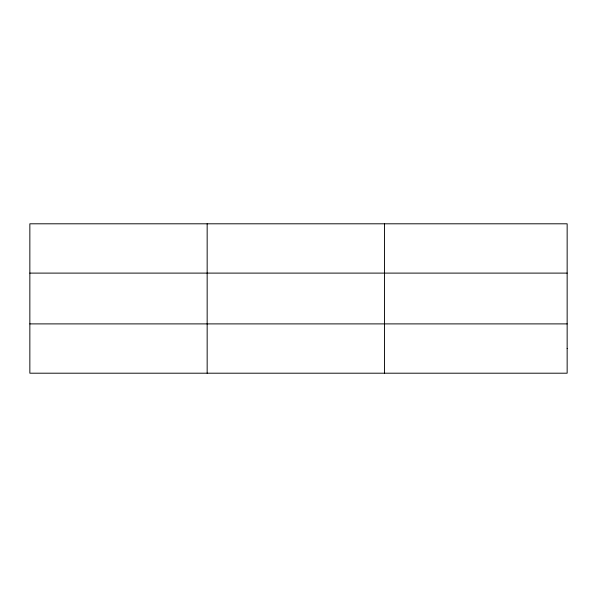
<?xml version="1.0" encoding="UTF-8"?>
<svg xmlns="http://www.w3.org/2000/svg" width="597" height="597" viewBox="0 0 597 597"><rect width="100%" height="100%" fill="white"/><g stroke="black" fill="none" stroke-linecap="round" stroke-linejoin="round"><path stroke-width="0.9" d="M207.159 373.2L207.159 223.8M384.468 373.2L384.468 223.8M29.85 273.105L567.15 273.105M29.85 323.895L567.15 323.895M567.15 348.551L567.15 373.2L29.85 373.2L29.85 223.8L567.15 223.8L567.15 348.551"/></g></svg>
